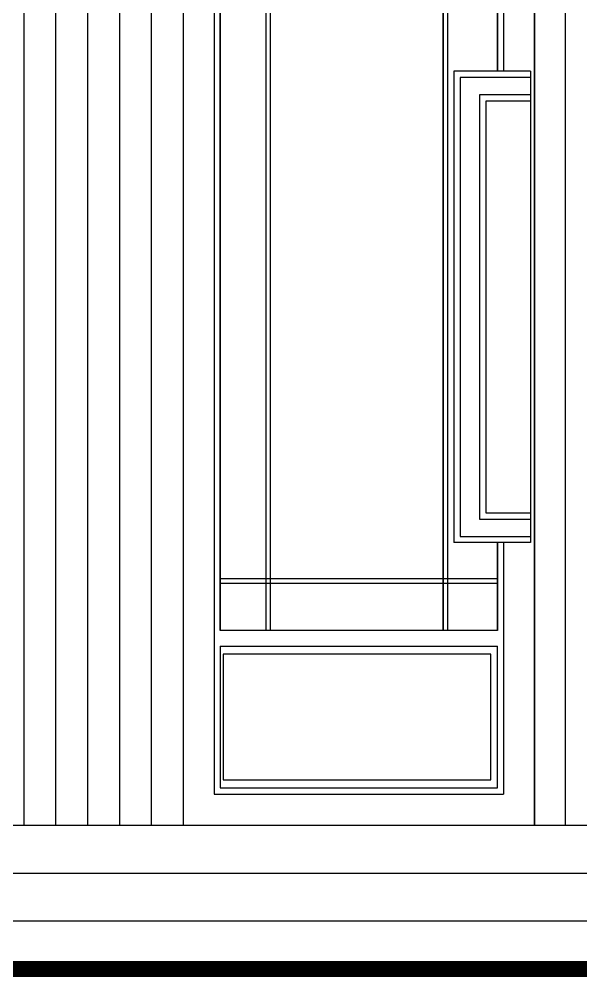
# Model space of a CAD drawing. Extents: x 1188826 to 1909461, y 608442 to 1651179.
# Drawn here: x 1660868 to 1662630, y 1027938 to 1030943 of the extents above; entities that cross this region are included whole.
import ezdxf

# ---------------------------------------------------------------- set-up
doc = ezdxf.new("R2010")
doc.units = 0
doc.header["$LTSCALE"] = 1000
doc.header["$MEASUREMENT"] = 0
doc.linetypes.add('ACAD_ISO10W100', pattern=[18.5, 12, -3, 0.5, -3])
doc.linetypes.add('DOTE', pattern=[2.42, 2, -0.2, 0.02, -0.2])
doc.layers.add('DOTE', color=19, linetype='DOTE', lineweight=9)
doc.layers.add('窗', color=4, linetype='Continuous')
doc.layers.add('立面线', color=40, linetype='Continuous')

# ---------------------------------------------------------------- blocks, each defined once
blk = doc.blocks.new('EHYTERHT5EHTER')
at = {"layer": '窗'}
for p, q in [((78158.1, -232769.2), (78158.1, -229898.9)), ((78172.5, -232769.2), (78172.5, -229898.9)), ((78714.3, -232769.2), (78714.3, -229898.9)), ((78728.6, -232769.2), (78728.6, -229898.9)), ((78883.9, -232606.5), (78014.3, -232606.5)), ((78883.9, -232621.3), (78014.3, -232621.3))]:
    blk.add_line(p, q, dxfattribs=at)
at = {"layer": '窗', "ltscale": 3}
blk.add_lwpolyline([(78883.9, -232493.1), (78883.9, -232769.2), (78014.3, -232769.2), (78014.3, -229898.9), (78883.9, -229898.9), (78883.9, -231013.9)], dxfattribs=at)

msp = doc.modelspace()

# ---------------------------------------------------------------- linework, layer by layer
at = {"layer": 'DOTE', "linetype": 'ACAD_ISO10W100', "ltscale": 100}
for p, q in [((1678232.8, 1028413.4), (1651532.8, 1028413.4)), ((1678232.8, 1027963.4), (1651532.8, 1027963.4))]:
    msp.add_line(p, q, dxfattribs=at)
at = {"layer": '立面线'}
for p, q in [((1660883.7, 1028413.4), (1660883.7, 1032513.4)), ((1660983.7, 1028413.4), (1660983.7, 1032413.4)), ((1661083.7, 1028413.4), (1661083.7, 1032313.4)), ((1661183.7, 1028413.4), (1661183.7, 1032213.4)), ((1661283.6, 1028413.4), (1661283.6, 1032113.4)), ((1661383.7, 1028413.4), (1661383.7, 1032013.4)), ((1662483.3, 1032013.4), (1662483.3, 1028413.4)), ((1662486.3, 1028413.4), (1662486.3, 1032013.4)), ((1662486.3, 1028413.4), (1662486.3, 1032013.4)), ((1662582.2, 1028413.4), (1662582.2, 1032013.4)), ((1661479.5, 1031914.8), (1661479.5, 1028512)), ((1661498.6, 1031895.1), (1661498.6, 1029024.8)), ((1661642.5, 1029024.8), (1661642.5, 1031895.1)), ((1661656.9, 1029024.8), (1661656.9, 1031895.1)), ((1662198.6, 1029024.8), (1662198.6, 1031895.1)), ((1662213, 1029024.8), (1662213, 1031895.1)), ((1662368.3, 1030780.1), (1662368.3, 1031895.1)), ((1662387.4, 1031914.8), (1662387.4, 1030780.1)), ((1662232.2, 1030780.1), (1662232.2, 1029300.9)), ((1662472, 1030780.1), (1662232.2, 1030780.1)), ((1662472, 1030780.1), (1662472, 1029300.9)), ((1662251.4, 1030760.4), (1662251.4, 1029320.6)), ((1662472, 1030760.4), (1662251.4, 1030760.4)), ((1662312.6, 1030706.3), (1662312.6, 1029374.9)), ((1662472, 1030706.3), (1662312.6, 1030706.3)), ((1662472, 1030686.6), (1662331.8, 1030686.6)), ((1662331.8, 1030686.6), (1662331.8, 1029394.6)), ((1662331.8, 1029394.6), (1662472, 1029394.6)), ((1662312.6, 1029374.9), (1662472, 1029374.9)), ((1662251.4, 1029320.6), (1662472, 1029320.6)), ((1662472, 1029300.9), (1662232.2, 1029300.9)), ((1662368.3, 1029024.8), (1662368.3, 1029300.9)), ((1662387.4, 1029300.9), (1662387.4, 1028512)), ((1662368.3, 1029187.5), (1661498.6, 1029187.5)), ((1662368.3, 1029172.7), (1661498.6, 1029172.7)), ((1662368.3, 1029024.8), (1661498.6, 1029024.8)), ((1661498.6, 1028975.5), (1661498.6, 1028531.8)), ((1661498.6, 1028975.5), (1662368.3, 1028975.5)), ((1662368.3, 1028531.8), (1662368.3, 1028975.5)), ((1662347.3, 1028950.8), (1661508.2, 1028950.8)), ((1661508.2, 1028950.8), (1661508.2, 1028556.4)), ((1662347.3, 1028556.4), (1662347.3, 1028950.8)), ((1661508.2, 1028556.4), (1662347.3, 1028556.4)), ((1661498.6, 1028531.8), (1662368.3, 1028531.8)), ((1661479.5, 1028512), (1662387.4, 1028512)), ((1670684.4, 1028413.4), (1659084.4, 1028413.4)), ((1659084.4, 1028263.4), (1670684.4, 1028263.4)), ((1670684.4, 1028113.4), (1659084.4, 1028113.4)), ((1657884.1, 1027963.4), (1670684.4, 1027963.4))]:
    msp.add_line(p, q, dxfattribs=at)
at = {"layer": '立面线', "color": 0, "const_width": 50}
msp.add_lwpolyline([(1651532.8, 1028313.4), (1652432.5, 1028313.4), (1652432.5, 1028313.4), (1653632.8, 1028313.4), (1653632.8, 1028313.4), (1657880.8, 1028313.4), (1657884.1, 1027963.4), (1671884.4, 1027963.4), (1671884.4, 1028313.4), (1678232.8, 1028313.4)], dxfattribs=at)

# ---------------------------------------------------------------- block references
at = {"layer": '窗'}
msp.add_blockref('EHYTERHT5EHTER', (1583484.5, 1261794), dxfattribs=at)

doc.saveas('drawing.dxf')
